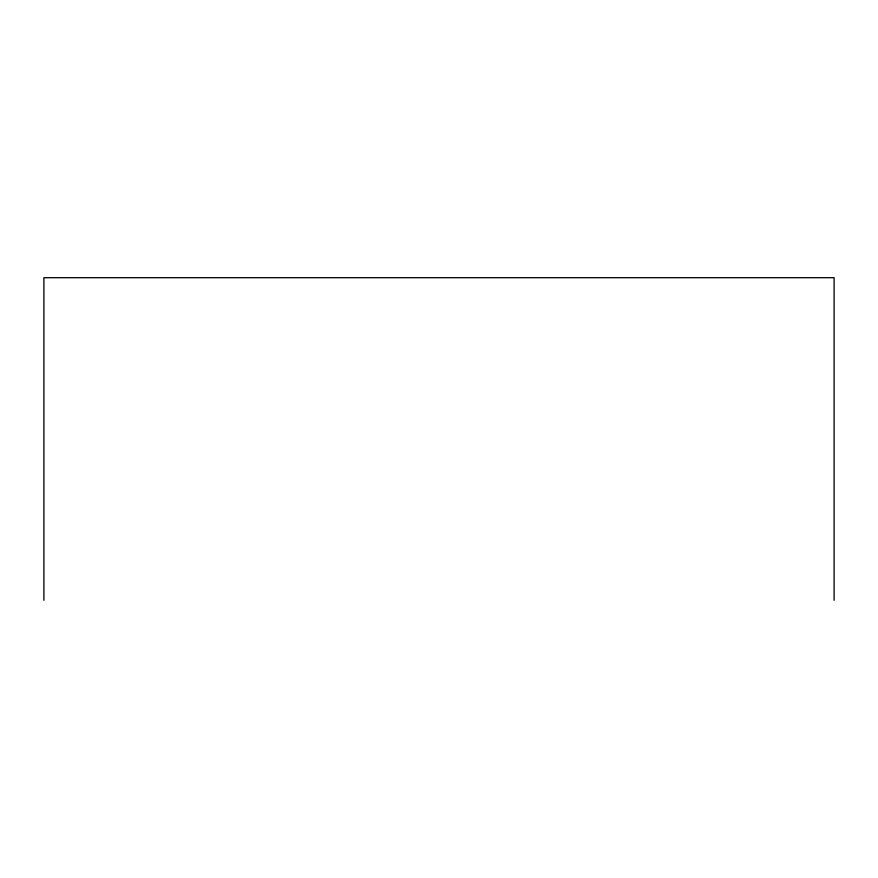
<?xml version="1.0" encoding="UTF-8"?>
<svg xmlns="http://www.w3.org/2000/svg" width="878" height="878" viewBox="0 0 878 878"><rect width="100%" height="100%" fill="white"/><g stroke="black" fill="none" stroke-linecap="round" stroke-linejoin="round"><path stroke-width="1.32" d="M834.1 600.3L834.1 277.7L43.9 277.7L43.9 600.3"/></g></svg>
